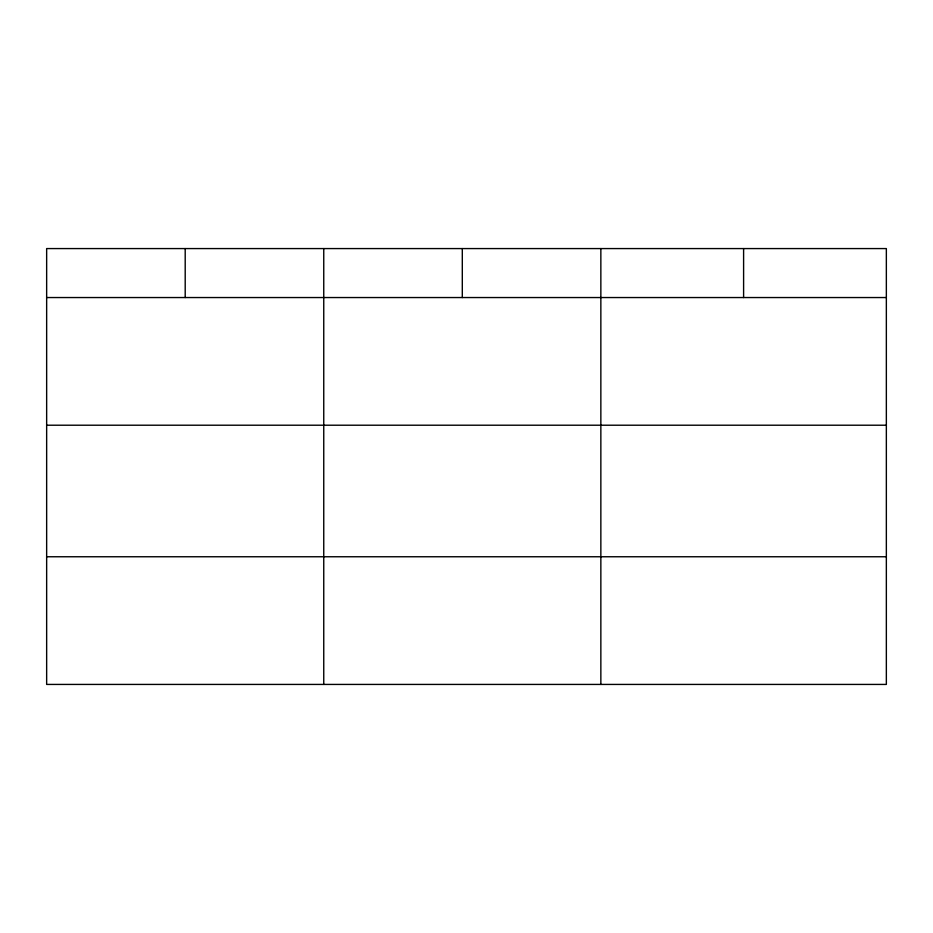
<?xml version="1.0" encoding="UTF-8"?>
<svg xmlns="http://www.w3.org/2000/svg" width="933" height="933" viewBox="0 0 933 933"><rect width="100%" height="100%" fill="white"/><g stroke="black" fill="none" stroke-linecap="round" stroke-linejoin="round"><path stroke-width="1.4" d="M886.35 425.215L886.35 248.575L46.65 248.575L46.65 684.425L886.35 684.425L886.35 425.215L46.65 425.215M46.65 297.545L886.35 297.545M46.65 556.756L886.35 556.756M743.601 248.575L743.601 297.545M600.852 248.575L600.852 684.425M462.301 248.575L462.301 297.545M323.751 248.575L323.751 684.425M185.201 248.575L185.201 297.545"/></g></svg>
